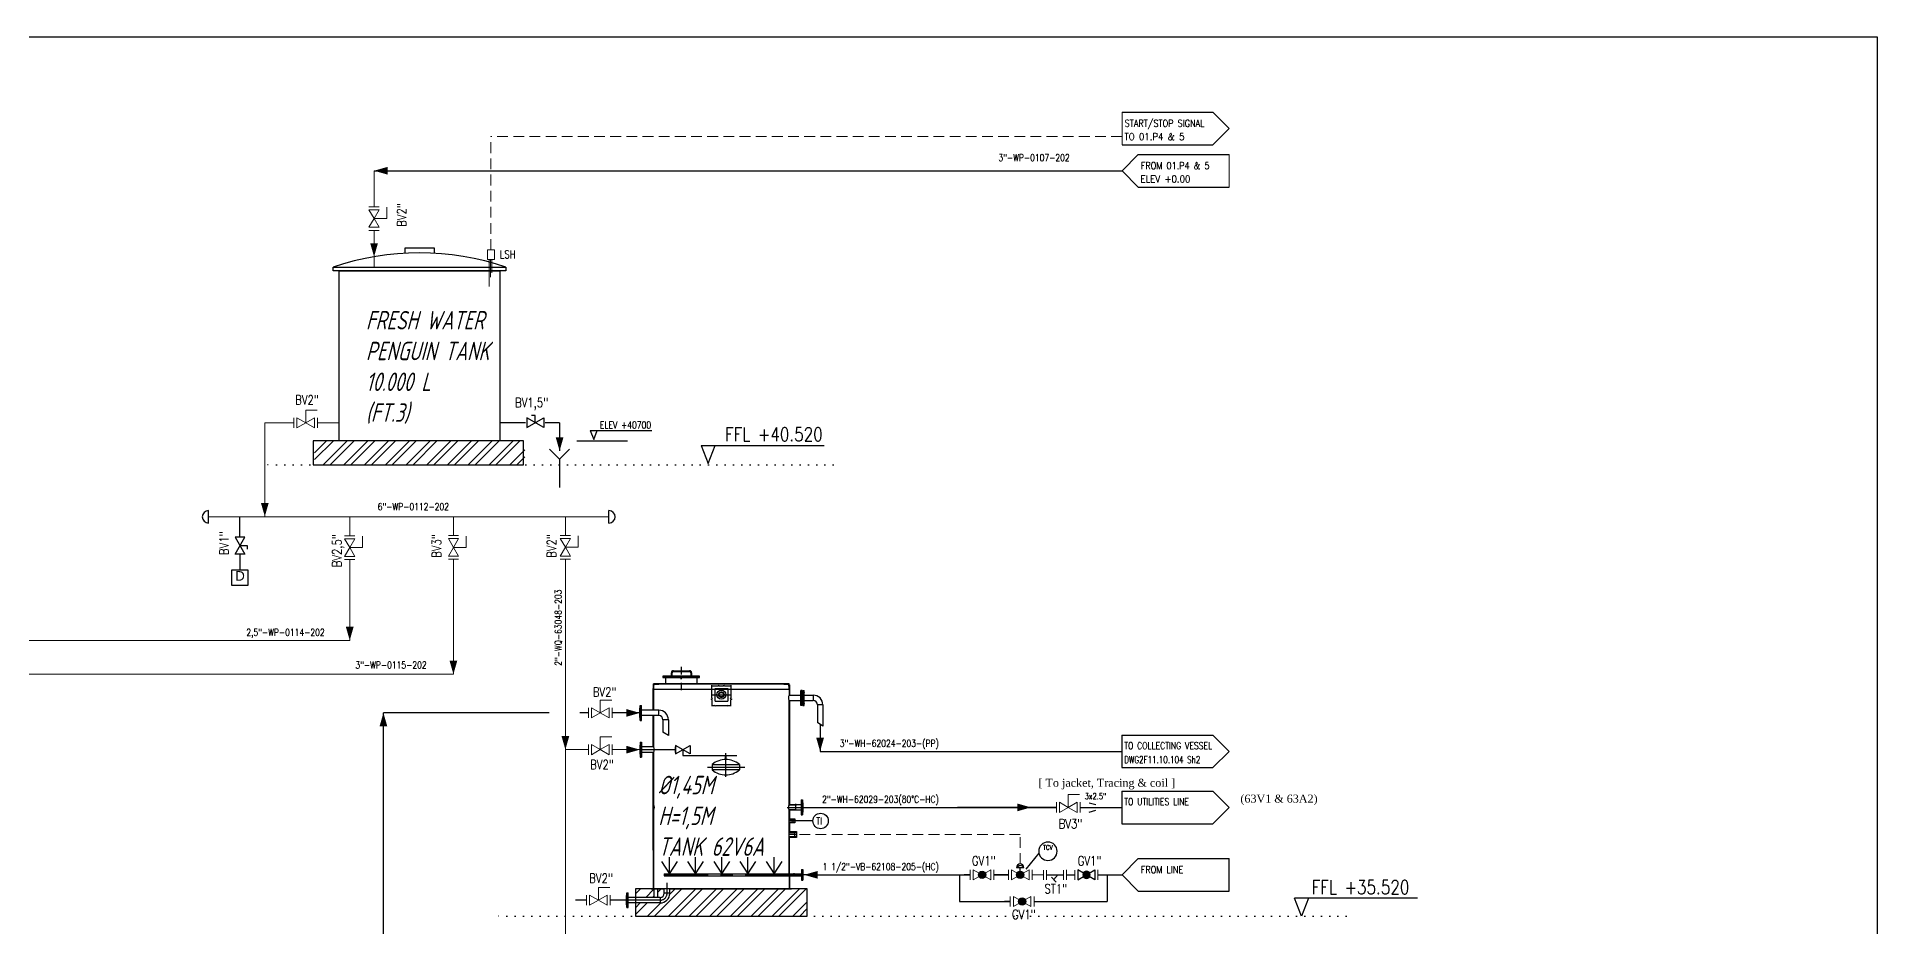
# Model space of a CAD drawing. Extents: x -29512 to 147477, y -5232 to 39709.
# Drawn here: x 138428.3 to 138727.3, y 10432 to 10576.5 of the extents above; entities that cross this region are included whole.
import ezdxf
from ezdxf.enums import TextEntityAlignment as Align

# ---------------------------------------------------------------- set-up
doc = ezdxf.new("R2010")
doc.units = 0
for name, pattern in [('ASSI', [16, 10, -2, 2, -2]), ('DASHDOT', [25.4, 12.7, -6.35, 0, -6.35]), ('DOTTED', [0.25, 0, -0.25]), ('HIDDEN', [0.375, 0.25, -0.125]), ('TRATTEGGIO', [5.5, 4, -1.5])]:
    doc.linetypes.add(name, pattern=pattern)
doc.layers.get('0').update_dxf_attribs({"linetype": 'CONTINUOUS'})
for name, color, linetype in [('DIMENSION', 3, 'CONTINUOUS'), ('NUVOLA', 6, 'CONTINUOUS'), ('P-0001', 7, 'CONTINUOUS'), ('RED', 1, 'CONTINUOUS'), ('roller', 11, 'CONTINUOUS'), ('S', 7, 'CONTINUOUS')]:
    doc.layers.add(name, color=color, linetype=linetype)
doc.layers.add('FITTING', color=7, linetype='CONTINUOUS', lineweight=13)
doc.layers.add('TAG', color=140, linetype='CONTINUOUS', lineweight=13)
doc.styles.add('A3', font='arial.ttf', dxfattribs={"height": 0.3})
doc.styles.add('A6', font='arial.ttf', dxfattribs={"height": 0.6})
doc.styles.add('Romans100', font='romans.shx', dxfattribs={"width": 0.8, "height": 200})
doc.styles.add('S', font='ITALIC', dxfattribs={"height": 6})
doc.styles.add('S25', font='SIMPLEX', dxfattribs={"width": 0.8, "height": 0.25})
doc.styles.add('S3', font='SIMPLEX', dxfattribs={"width": 0.9, "height": 0.3})
doc.styles.add('S35S', font='SIMPLEX', dxfattribs={"width": 0.5, "height": 0.35})
doc.styles.add('S3S', font='SIMPLEX', dxfattribs={"width": 0.7, "height": 0.3})
doc.styles.add('STYLE4', font='isocp.shx', dxfattribs={"width": 0.8, "oblique": 15, "height": 2})
pattern_1 = [(135, (138508.025107, 10407.705605), (-0.020797258, -0.020797258), [])]
pattern_2 = [(45, (138508.025107, 10407.705605), (-0.025996573, 0.025996573), [])]

# ---------------------------------------------------------------- blocks, each defined once
blk = doc.blocks.new('LOSAN', base_point=(47, 38))
for p, q in [((47, 38.7), (50.9, 38.7)), ((47, 37.3), (50.9, 37.3))]:
    blk.add_line(p, q)
at = {"layer": 'S'}
for tag, p, height, style, width in [('3', (47.1, 38.1), 0.35, 'S35S', 0.5), ('1', (47.1, 38.1), 0.3, 'S3', 0.9), ('4', (47.1, 37.5), 0.35, 'S35S', 0.5), ('2', (47.1, 37.5), 0.3, 'S3', 0.9)]:
    blk.add_attdef(tag, p, '', height=height, dxfattribs=dict(at, style=style, width=width))
blk = doc.blocks.new('STRUM', base_point=(33, 38))
blk.add_circle((33, 38), 0.6)
at = {"width": 0.9}
for tag, height, style, p in [('2', 0.3, 'S3', (33, 38.1)), ('1', 0.25, 'S25', (33, 37.6))]:
    blk.add_attdef(tag, text='', height=height, dxfattribs=dict(at, style=style)).set_placement(p, align=Align.CENTER)
blk = doc.blocks.new('PRESA', base_point=(1.75, 0.1))
for p, q in [((1.5, 0.1), (1.5, 0.6)), ((1.5, 0.6), (2, 0.6)), ((2, 0.6), (2, 0.1)), ((2, 0.1), (1.5, 0.1))]:
    blk.add_line(p, q)
at = {"style": 'S', "width": 1.2}
blk.add_attdef('1', text='', height=0.3, dxfattribs=at).set_placement((1.75, 0.2), align=Align.CENTER)

msp = doc.modelspace()

# ---------------------------------------------------------------- hatches: boundary and pattern name
h = msp.add_hatch(color=256)
edge = h.paths.add_edge_path()
edge.add_arc((138581.8686, 10440.3821), 0.5901, 0, 360)
h = msp.add_hatch(color=256)
edge = h.paths.add_edge_path()
edge.add_arc((138588.066, 10440.3821), 0.5901, 0, 360)
h = msp.add_hatch(color=256)
edge = h.paths.add_edge_path()
edge.add_arc((138598.822, 10440.3821), 0.5901, -180, 180, ccw=False)
h = msp.add_hatch(color=256)
edge = h.paths.add_edge_path()
edge.add_arc((138588.381, 10436.0424), 0.5901, 0, 360)
at = {"layer": 'FITTING', "linetype": 'ByBlock', "lineweight": 5, "ltscale": 0.5}
h = msp.add_hatch(dxfattribs=at)
h.set_pattern_fill('ANSI32', color=252, scale=0.25, style=0)
h.set_pattern_definition([(45, (-2637.571, 1306.7042), (-1.683798023, 1.683798023), []), (45, (-2636.4485, 1306.7042), (-1.683798023, 1.683798023), [])])
h.paths.add_polyline_path([(138507.5747, 10507.0161), (138473.4169, 10507.0161), (138473.4169, 10510.9097), (138507.5747, 10510.9097)])
h = msp.add_hatch(dxfattribs=at)
h.set_pattern_fill('ANSI32', color=252, scale=0.25, style=0)
h.set_pattern_definition([(45, (-2742.0038, 1308.5763), (-1.683798023, 1.683798023), []), (45, (-2740.8813, 1308.5763), (-1.683798023, 1.683798023), [])])
h.paths.add_polyline_path([(138553.479, 10433.6611), (138553.479, 10438.1027), (138531.1422, 10438.1027), (138531.1422, 10437.385, -0.41421356), (138529.5782, 10435.8211), (138525.5656, 10435.8211), (138525.5656, 10433.6611)])
h.paths.add_polyline_path([(138528.5717, 10436.7078), (138528.5717, 10438.1027), (138525.5656, 10438.1027), (138525.5656, 10436.7078)], flags=16)
h.paths.add_polyline_path([(138529.5782, 10436.7078, 0.41421356), (138530.2554, 10437.385), (138530.2554, 10438.1027), (138529.1599, 10438.1027), (138529.1599, 10436.7078)], flags=16)
at = {"layer": 'P-0001', "linetype": 'Continuous'}
h = msp.add_hatch(dxfattribs=at)
h.set_pattern_fill('_U', color=256, scale=0.036765, angle=45, style=0, pattern_type=0)
h.set_pattern_definition(pattern_2)
edge = h.paths.add_edge_path()
edge.add_line((138528.5076, 10470.5292), (138528.4929, 10470.5292))
edge.add_line((138528.4929, 10470.5292), (138528.4929, 10471.4115))
edge.add_line((138528.4929, 10471.4115), (138529.3753, 10471.4115))
edge.add_line((138529.3753, 10471.4115), (138529.3753, 10471.3968))
edge.add_arc((138529.3164, 10471.3968), 0.0588, 270, 360, ccw=False)
edge.add_line((138529.3164, 10471.338), (138528.6841, 10471.338))
edge.add_arc((138528.6841, 10471.2203), 0.1176, 90, 180)
edge.add_line((138528.5664, 10471.2203), (138528.5664, 10470.588))
edge.add_arc((138528.5076, 10470.588), 0.0588, 270, 360, ccw=False)
h = msp.add_hatch(dxfattribs=at)
h.set_pattern_fill('_U', color=256, scale=0.036765, angle=45, style=0, pattern_type=0)
h.set_pattern_definition(pattern_2)
edge = h.paths.add_edge_path()
edge.add_line((138550.537, 10470.5292), (138550.5517, 10470.5292))
edge.add_line((138550.5517, 10470.5292), (138550.5517, 10471.4115))
edge.add_line((138550.5517, 10471.4115), (138549.6694, 10471.4115))
edge.add_line((138549.6694, 10471.4115), (138549.6694, 10471.3968))
edge.add_arc((138549.7282, 10471.3968), 0.0588, 180, 270)
edge.add_line((138549.7282, 10471.338), (138550.3606, 10471.338))
edge.add_arc((138550.3606, 10471.2203), 0.1176, 0, 90, ccw=False)
edge.add_line((138550.4782, 10471.2203), (138550.4782, 10470.588))
edge.add_arc((138550.537, 10470.588), 0.0588, 180, 270)
h = msp.add_hatch(dxfattribs=at)
h.set_pattern_fill('_U', color=256, scale=0.029412, angle=135, style=0, pattern_type=0)
h.set_pattern_definition(pattern_1)
h.paths.add_polyline_path([(138550.5517, 10449.4556), (138551.4341, 10449.4556), (138551.4341, 10449.3661), (138551.1767, 10449.3581), (138551.1767, 10449.3417), (138550.5517, 10449.3417)])
h = msp.add_hatch(dxfattribs=at)
h.set_pattern_fill('_U', color=256, scale=0.029412, angle=135, style=0, pattern_type=0)
h.set_pattern_definition(pattern_1)
h.paths.add_polyline_path([(138550.5517, 10448.8086), (138551.4341, 10448.8086), (138551.4341, 10448.8981), (138551.1767, 10448.9061), (138551.1767, 10448.9225), (138550.5517, 10448.9225)])
h = msp.add_hatch(dxfattribs=at)
h.set_pattern_fill('_U', color=256, scale=0.029412, angle=135, style=0, pattern_type=0)
h.set_pattern_definition(pattern_1)
h.paths.add_polyline_path([(138551.4414, 10447.2608), (138551.7135, 10447.2692), (138551.7135, 10447.3968), (138550.5517, 10447.3968), (138550.5517, 10447.2461), (138551.4414, 10447.2461)])
h = msp.add_hatch(dxfattribs=at)
h.set_pattern_fill('_U', color=256, scale=0.029412, angle=135, style=0, pattern_type=0)
h.set_pattern_definition(pattern_1)
h.paths.add_polyline_path([(138550.5517, 10446.4556), (138550.5517, 10446.6064), (138551.4414, 10446.6064), (138551.4414, 10446.5814), (138551.7135, 10446.5729), (138551.7135, 10446.4556), (138550.6106, 10446.4556)])

# ---------------------------------------------------------------- linework, layer by layer
for p, q in [((138619.3645, 10564.2894), (138621.9837, 10561.641)), ((138621.9837, 10561.641), (138619.3645, 10558.9927)), ((138607.2288, 10557.4196), (138604.6096, 10554.7713)), ((138604.6096, 10554.7713), (138607.2288, 10552.1229)), ((138507.9145, 10513.0436), (138510.6683, 10514.6172)), ((138510.6683, 10513.0436), (138507.9145, 10514.6172)), ((138507.9145, 10514.6172), (138507.9145, 10513.0436)), ((138509.2914, 10515.0106), (138508.7013, 10515.0106)), ((138509.2914, 10513.8304), (138509.2914, 10515.0106)), ((138510.6683, 10514.6172), (138510.6683, 10513.0436)), ((138462.1103, 10495.2436), (138460.5367, 10495.2436)), ((138460.5367, 10492.4898), (138462.1103, 10495.2436)), ((138460.5367, 10495.2436), (138462.1103, 10492.4898)), ((138461.3235, 10493.8667), (138462.5037, 10493.8667)), ((138462.5037, 10493.8667), (138462.5037, 10493.2766)), ((138462.1103, 10492.4898), (138460.5367, 10492.4898)), ((138604.5805, 10463.0912), (138604.5805, 10457.7946)), ((138619.3354, 10463.0912), (138621.9837, 10460.4429)), ((138621.9837, 10460.4429), (138619.3354, 10457.7946)), ((138604.5805, 10453.9862), (138604.5805, 10448.6896)), ((138619.3354, 10453.9862), (138621.9837, 10451.3379)), ((138621.9837, 10451.3379), (138619.3354, 10448.6896)), ((138591.1055, 10443.8774), (138588.9664, 10441.3056)), ((138607.2288, 10443.0304), (138604.6096, 10440.3821)), ((138588.066, 10441.5623), (138588.6561, 10441.5623)), ((138588.066, 10440.3821), (138588.066, 10441.5623)), ((138597.4451, 10441.1689), (138597.4451, 10439.5953)), ((138600.1989, 10439.5953), (138597.4451, 10441.1689)), ((138597.4451, 10439.5953), (138600.1989, 10441.1689)), ((138600.1989, 10441.1689), (138600.1989, 10439.5953)), ((138604.6096, 10440.3821), (138607.2288, 10437.7338))]:
    msp.add_line(p, q)
at = {"color": 7, "lineweight": 20}
for p, q in [((138483.1082, 10547.0092), (138485.1781, 10547.0092)), ((138485.1781, 10548.8541), (138485.1781, 10547.0092)), ((138485.1781, 10548.3402), (138485.1781, 10547.0092)), ((138473.8599, 10515.9002), (138472.0151, 10515.9002)), ((138472.0151, 10513.8304), (138472.0151, 10515.9002)), ((138479.1582, 10493.5517), (138481.2281, 10493.5517)), ((138481.2281, 10495.3965), (138481.2281, 10493.5517)), ((138481.2281, 10494.8826), (138481.2281, 10493.5517)), ((138495.9986, 10493.5839), (138498.0685, 10493.5839)), ((138498.0685, 10495.4287), (138498.0685, 10493.5839)), ((138498.0685, 10494.9148), (138498.0685, 10493.5839)), ((138514.1886, 10493.5998), (138516.2584, 10493.5998)), ((138516.2584, 10495.4446), (138516.2584, 10493.5998)), ((138516.2584, 10494.9307), (138516.2584, 10493.5998)), ((138521.7049, 10468.7613), (138519.8601, 10468.7613)), ((138519.8601, 10466.6914), (138519.8601, 10468.7613)), ((138519.8601, 10460.7193), (138519.8601, 10462.7891)), ((138521.7049, 10462.7891), (138519.8601, 10462.7891)), ((138595.8656, 10451.3379), (138595.8656, 10453.4078)), ((138597.7104, 10453.4078), (138595.8656, 10453.4078)), ((138519.5569, 10436.2644), (138519.5569, 10438.3343)), ((138521.4017, 10438.3343), (138519.5569, 10438.3343))]:
    msp.add_line(p, q, dxfattribs=at)
at = {"color": 1, "lineweight": 5}
for p, q in [((138501.813, 10540.3257), (138501.813, 10535.9523)), ((138502.0437, 10540.3257), (138502.0437, 10537.4594)), ((138502.2637, 10540.3257), (138502.2637, 10538.1902))]:
    msp.add_line(p, q, dxfattribs=at)
at = {"lineweight": 15}
for p, q in [((138589.9884, 10440.3821), (138591.8324, 10440.3821)), ((138593.1649, 10440.0281), (138593.9273, 10439.178)), ((138594.1678, 10440.3818), (138593.5461, 10439.6031))]:
    msp.add_line(p, q, dxfattribs=at)
at = {"color": 1, "lineweight": 5}
msp.add_lwpolyline([(138502.6466, 10541.8993), (138501.5441, 10541.8993), (138501.5441, 10540.3257), (138502.6466, 10540.3257)], close=True, dxfattribs=at)
at = {"lineweight": 15}
for points in [[(138591.8324, 10441.1679), (138591.8324, 10439.5943)], [(138592.3271, 10441.1679), (138592.3271, 10439.5943)], [(138595.0809, 10441.1679), (138595.0809, 10439.5943)], [(138596.9505, 10441.1679), (138596.9505, 10439.5943)]]:
    msp.add_lwpolyline(points, dxfattribs=at)
for centre in [(138581.8686, 10440.3821), (138588.066, 10440.3821), (138588.381, 10436.0424)]:
    msp.add_circle(centre, 0.5901)
at = {"extrusion": (0, 0, -1)}
msp.add_ellipse((138598.822, 10440.3821), major_axis=(-0.4173, 0.4173), ratio=1, start_param=5.49778714, end_param=11.78097245, dxfattribs=at)
at = {"layer": 'DIMENSION', "color": 4, "linetype": 'HIDDEN', "lineweight": 13, "ltscale": 7}
for p, q in [((138502.0954, 10541.8993), (138502.0954, 10560.3169)), ((138604.6096, 10560.3169), (138502.0954, 10560.3169)), ((138588.066, 10446.9262), (138551.7135, 10446.9262)), ((138588.066, 10442.1524), (138588.066, 10446.9262))]:
    msp.add_line(p, q, dxfattribs=at)
at = {"layer": 'DIMENSION', "color": 3, "linetype": 'ByBlock', "ltscale": 0.5}
for p, q in [((138483.1082, 10554.7713), (138604.6096, 10554.7713)), ((138516.0427, 10510.9097), (138524.28, 10510.9097))]:
    msp.add_line(p, q, dxfattribs=at)
at = {"layer": 'DIMENSION', "color": 1, "linetype": 'ByBlock', "ltscale": 0.5}
for p, q in [((138507.684, 10513.8304), (138503.5552, 10513.8304)), ((138513.2456, 10513.8304), (138510.8988, 10513.8304)), ((138513.2456, 10513.8304), (138513.2456, 10509.2593)), ((138513.2219, 10507.9281), (138513.2219, 10503.285)), ((138484.6306, 10341.9531), (138484.6306, 10466.6914)), ((138511.5385, 10466.6914), (138484.6306, 10466.6914)), ((138517.9377, 10466.6914), (138516.551, 10466.6914)), ((138526.287, 10466.6914), (138521.7824, 10466.6914)), ((138555.5604, 10464.8487), (138555.5604, 10460.4429)), ((138555.5604, 10460.4429), (138604.5805, 10460.4429)), ((138550.1927, 10451.3379), (138593.9432, 10451.3379)), ((138577.8693, 10451.3379), (138593.9432, 10451.3379)), ((138593.9432, 10451.3379), (138577.8693, 10451.3379)), ((138597.7879, 10451.3379), (138604.5805, 10451.3379))]:
    msp.add_line(p, q, dxfattribs=at)
at = {"layer": 'DIMENSION', "color": 6, "linetype": 'ByBlock', "ltscale": 0.5}
for p, q in [((138518.2372, 10512.5665), (138518.8055, 10511.1134)), ((138518.2372, 10512.5665), (138528.233, 10512.5665)), ((138518.8055, 10511.1134), (138519.3737, 10512.5665)), ((138536.2413, 10510.126), (138537.3779, 10507.2198)), ((138536.2413, 10510.126), (138556.2329, 10510.126)), ((138537.3779, 10507.2198), (138538.5144, 10510.126)), ((138633.7389, 10433.6611), (138632.6023, 10436.5672)), ((138652.5939, 10436.5672), (138632.6023, 10436.5672)), ((138634.8754, 10436.5672), (138633.7389, 10433.6611))]:
    msp.add_line(p, q, dxfattribs=at)
at = {"layer": 'DIMENSION', "color": 0, "linetype": 'DOTTED', "ltscale": 5}
for p, q in [((138557.7047, 10507.0161), (138465.364, 10507.0161)), ((138641.0317, 10433.6611), (138503.2702, 10433.6611))]:
    msp.add_line(p, q, dxfattribs=at)
at = {"layer": 'DIMENSION', "color": 0, "linetype": 'ByBlock', "ltscale": 0.5}
for p, q in [((138456.2185, 10497.5284), (138456.2185, 10499.5661)), ((138461.3235, 10495.2436), (138461.3235, 10498.5993)), ((138521.2531, 10497.5284), (138521.2531, 10499.5661)), ((138461.3235, 10492.4898), (138461.3235, 10489.9535)), ((138552.4267, 10470.0769), (138552.3557, 10470.0282)), ((138552.3655, 10470.0824), (138552.4142, 10470.0212)), ((138553.0444, 10470.0769), (138552.9734, 10470.0282)), ((138552.9831, 10470.0824), (138553.0319, 10470.0212)), ((138554.4398, 10469.5759), (138554.4398, 10468.6892)), ((138552.4267, 10468.2386), (138552.3557, 10468.1899)), ((138552.3655, 10468.2442), (138552.4142, 10468.183)), ((138553.0444, 10468.2386), (138552.9734, 10468.1899)), ((138552.9831, 10468.2442), (138553.0319, 10468.183)), ((138555.117, 10468.0119), (138555.117, 10465.1356)), ((138556.0037, 10468.0119), (138556.0037, 10464.5619)), ((138530.0295, 10465.5708), (138530.0295, 10463.5833)), ((138530.9162, 10463.0097), (138530.0295, 10463.5833)), ((138530.9162, 10465.5708), (138530.9162, 10463.0097)), ((138556.0037, 10464.5619), (138555.117, 10465.1356)), ((138554.3818, 10449.1321), (138551.5076, 10449.1321)), ((138621.9837, 10437.7338), (138621.9837, 10443.0304)), ((138530.2171, 10440.5689), (138530.2171, 10440.1953)), ((138553.3636, 10440.3821), (138579.9462, 10440.3821)), ((138578.2031, 10440.3821), (138578.2031, 10436.0424)), ((138579.9462, 10440.3821), (138578.9785, 10440.3821)), ((138578.9785, 10440.3821), (138579.9462, 10440.3821)), ((138586.1436, 10440.3821), (138583.7909, 10440.3821)), ((138583.7909, 10440.3821), (138586.1436, 10440.3821)), ((138588.066, 10441.5623), (138587.4759, 10441.5623)), ((138587.4759, 10441.5623), (138588.066, 10441.5623)), ((138592.3271, 10440.3811), (138595.0809, 10440.3811)), ((138595.5755, 10440.3821), (138596.9505, 10440.3821)), ((138600.6936, 10440.3831), (138604.6096, 10440.3821)), ((138602.1725, 10440.3821), (138602.1725, 10436.0424)), ((138517.6345, 10436.2644), (138515.8156, 10436.2644)), ((138578.2031, 10436.0424), (138586.4586, 10436.0424)), ((138586.4586, 10436.0424), (138585.4909, 10436.0424)), ((138585.4909, 10436.0424), (138586.4586, 10436.0424)), ((138590.3033, 10436.0424), (138602.1725, 10436.0424))]:
    msp.add_line(p, q, dxfattribs=at)
at = {"layer": 'DIMENSION', "color": 7, "linetype": 'DASHDOT', "ltscale": 0.1}
msp.add_line((138532.991, 10474.1974), (138532.991, 10470.3915), dxfattribs=at)
at = {"layer": 'DIMENSION', "color": 6, "linetype": 'ByBlock', "ltscale": 0.5}
msp.add_lwpolyline([(138727.2631, 10266.3522), (138278.5433, 10266.3522), (138278.5433, 10576.5321), (138727.2631, 10576.5321)], close=True, dxfattribs=at)
at = {"layer": 'DIMENSION', "color": 30, "linetype": 'ByBlock', "ltscale": 0.5}
msp.add_lwpolyline([(138488.1439, 10541.3631), (138488.1439, 10542.227), (138492.8477, 10542.227), (138492.8477, 10541.3631)], dxfattribs=at)
for points in [[(138476.4562, 10539.1074), (138504.5353, 10539.1074), (138504.5353, 10538.5326), (138476.4562, 10538.5326)], [(138477.4364, 10538.5326), (138503.5552, 10538.5326), (138503.5552, 10510.9097), (138477.4364, 10510.9097)]]:
    msp.add_lwpolyline(points, close=True, dxfattribs=at)
at = {"layer": 'DIMENSION', "color": 0, "linetype": 'ByBlock', "ltscale": 0.5}
for points in [[(138473.2209, 10507.0161), (138507.3787, 10507.0161), (138507.3787, 10510.9097), (138473.2209, 10510.9097)], [(138525.5656, 10433.6611), (138553.479, 10433.6611), (138553.479, 10438.1027), (138525.5656, 10438.1027)]]:
    msp.add_lwpolyline(points, close=True, dxfattribs=at)
at = {"layer": 'DIMENSION', "color": 1, "linetype": 'ByBlock', "ltscale": 0.5, "flags": 128}
msp.add_lwpolyline([(138511.6134, 10509.5366), (138513.2219, 10507.9281), (138514.8304, 10509.5366)], dxfattribs=at)
at = {"layer": 'DIMENSION', "color": 0, "linetype": 'ByBlock', "ltscale": 0.5}
msp.add_circle((138555.6355, 10449.1321), 1.2537, dxfattribs=at)
at = {"layer": 'DIMENSION', "color": 30, "linetype": 'ByBlock', "ltscale": 0.5}
msp.add_arc((138490.4958, 10497.7696), 43.6569, 71.240985, 108.759015, dxfattribs=at)
at = {"layer": 'DIMENSION', "color": 0, "linetype": 'ByBlock', "ltscale": 0.5}
for centre, radius, start, end in [((138456.2185, 10498.5472), 1.0188, 90, 270), ((138521.2531, 10498.5472), 1.0188, 270, 90), ((138588.066, 10441.5623), 0.5901, 0, 180)]:
    msp.add_arc(centre, radius, start, end, dxfattribs=at)
at = {"layer": 'DIMENSION', "color": 3, "linetype": 'Continuous', "ltscale": 0.5}
msp.add_solid([(138483.1082, 10554.7713), (138485.3113, 10554.1418), (138485.3113, 10555.4007)], dxfattribs=at)
at = {"layer": 'DIMENSION', "color": 1, "linetype": 'ByBlock', "ltscale": 0.5}
for points in [[(138513.2456, 10509.2593), (138513.8751, 10511.4624), (138512.6162, 10511.4624)], [(138513.2456, 10509.2593), (138513.8751, 10511.4624), (138512.6162, 10511.4624)], [(138484.6306, 10466.6914), (138485.2601, 10464.4884), (138484.0012, 10464.4884)], [(138526.287, 10466.6914), (138524.084, 10466.062), (138524.084, 10467.3209)], [(138555.5604, 10460.4429), (138554.9309, 10462.6459), (138556.1898, 10462.6459)], [(138589.7993, 10451.3379), (138587.5962, 10450.7085), (138587.5962, 10451.9674)]]:
    msp.add_solid(points, dxfattribs=at)
at = {"layer": 'FITTING', "linetype": 'ByBlock', "ltscale": 0.5}
for p, q in [((138604.6096, 10564.2894), (138604.6096, 10558.9927)), ((138621.9837, 10552.1229), (138621.9837, 10557.4196))]:
    msp.add_line(p, q, dxfattribs=at)
at = {"layer": 'FITTING', "color": 3, "linetype": 'ByBlock', "ltscale": 0.5}
for p, q in [((138483.1082, 10554.7713), (138483.1082, 10548.9316)), ((138483.1082, 10545.0869), (138483.1082, 10538.9745)), ((138465.364, 10513.8304), (138470.0928, 10513.8304)), ((138465.364, 10513.8304), (138465.364, 10498.5993)), ((138473.9375, 10513.8304), (138477.4364, 10513.8304)), ((138479.1582, 10495.4741), (138479.1582, 10498.5993)), ((138521.2531, 10498.5472), (138456.2185, 10498.5472)), ((138495.9986, 10498.5472), (138495.9986, 10495.5063)), ((138514.1886, 10495.5221), (138514.1886, 10498.5472)), ((138479.1582, 10491.6294), (138479.1582, 10478.4783)), ((138495.9986, 10491.6616), (138495.9986, 10472.978)), ((138514.1886, 10415.5842), (138514.1886, 10491.6774)), ((138330.872, 10478.4783), (138479.1582, 10478.4783)), ((138495.9986, 10472.978), (138357.9324, 10472.978)), ((138517.9377, 10460.7193), (138514.1886, 10460.7193)), ((138526.287, 10460.7193), (138521.7824, 10460.7193))]:
    msp.add_line(p, q, dxfattribs=at)
at = {"layer": 'FITTING', "lineweight": 20}
for p, q in [((138482.284, 10548.9316), (138483.9325, 10548.9316)), ((138482.284, 10545.0869), (138483.9325, 10545.0869)), ((138470.0928, 10513.0061), (138470.0928, 10514.6547)), ((138473.9375, 10513.0061), (138473.9375, 10514.6547)), ((138478.3339, 10495.4741), (138479.9825, 10495.4741)), ((138495.1743, 10495.5063), (138496.8229, 10495.5063)), ((138513.3643, 10495.5221), (138515.0129, 10495.5221)), ((138478.3339, 10491.6294), (138479.9825, 10491.6294)), ((138495.1743, 10491.6616), (138496.8229, 10491.6616)), ((138513.3643, 10491.6774), (138515.0129, 10491.6774)), ((138517.9377, 10465.8671), (138517.9377, 10467.5157)), ((138521.7824, 10465.8671), (138521.7824, 10467.5157)), ((138517.9377, 10459.895), (138517.9377, 10461.5436)), ((138521.7824, 10459.895), (138521.7824, 10461.5436)), ((138593.9432, 10450.5136), (138593.9432, 10452.1622)), ((138597.7879, 10450.5136), (138597.7879, 10452.1622)), ((138579.9462, 10439.5578), (138579.9462, 10441.2064)), ((138583.7909, 10439.5578), (138583.7909, 10441.2064)), ((138586.1436, 10439.5578), (138586.1436, 10441.2064)), ((138589.9884, 10439.5578), (138589.9884, 10441.2064)), ((138595.5755, 10439.5578), (138595.5755, 10441.2064)), ((138600.6936, 10439.5588), (138600.6936, 10441.2074)), ((138517.6345, 10435.4401), (138517.6345, 10437.0887)), ((138521.4792, 10435.4401), (138521.4792, 10437.0887)), ((138586.4586, 10435.2181), (138586.4586, 10436.8667)), ((138590.3033, 10435.2181), (138590.3033, 10436.8667))]:
    msp.add_line(p, q, dxfattribs=at)
for points in [[(138483.1082, 10547.0092), (138482.284, 10548.437), (138483.9325, 10548.437)], [(138483.1082, 10547.0092), (138482.284, 10545.5815), (138483.9325, 10545.5815)], [(138472.0151, 10513.8304), (138470.5874, 10513.0061), (138470.5874, 10514.6547)], [(138472.0151, 10513.8304), (138473.4429, 10513.0061), (138473.4429, 10514.6547)], [(138479.1582, 10493.5517), (138478.3339, 10494.9795), (138479.9825, 10494.9795)], [(138479.1582, 10493.5517), (138478.3339, 10492.124), (138479.9825, 10492.124)], [(138495.9986, 10493.5839), (138495.1743, 10495.0117), (138496.8229, 10495.0117)], [(138495.9986, 10493.5839), (138495.1743, 10492.1562), (138496.8229, 10492.1562)], [(138514.1886, 10493.5998), (138513.3643, 10495.0275), (138515.0129, 10495.0275)], [(138514.1886, 10493.5998), (138513.3643, 10492.172), (138515.0129, 10492.172)], [(138519.8601, 10466.6914), (138518.4323, 10465.8671), (138518.4323, 10467.5157)], [(138519.8601, 10466.6914), (138521.2878, 10465.8671), (138521.2878, 10467.5157)], [(138519.8601, 10460.7193), (138518.4323, 10459.895), (138518.4323, 10461.5436)], [(138519.8601, 10460.7193), (138521.2878, 10459.895), (138521.2878, 10461.5436)], [(138595.8656, 10451.3379), (138594.4378, 10450.5136), (138594.4378, 10452.1622)], [(138595.8656, 10451.3379), (138597.2933, 10450.5136), (138597.2933, 10452.1622)], [(138581.8686, 10440.3821), (138580.4409, 10439.5578), (138580.4409, 10441.2064)], [(138581.8686, 10440.3821), (138583.2963, 10439.5578), (138583.2963, 10441.2064)], [(138588.066, 10440.3821), (138586.6383, 10439.5578), (138586.6383, 10441.2064)], [(138588.066, 10440.3821), (138589.4937, 10439.5578), (138589.4937, 10441.2064)], [(138519.5569, 10436.2644), (138518.1291, 10435.4401), (138518.1291, 10437.0887)], [(138519.5569, 10436.2644), (138520.9846, 10435.4401), (138520.9846, 10437.0887)], [(138588.381, 10436.0424), (138586.9532, 10435.2181), (138586.9532, 10436.8667)], [(138588.381, 10436.0424), (138589.8087, 10435.2181), (138589.8087, 10436.8667)]]:
    msp.add_lwpolyline(points, close=True, dxfattribs=at)
at = {"layer": 'FITTING', "linetype": 'ByBlock', "ltscale": 0.5}
msp.add_arc((138588.066, 10441.2176), 0.6834, 30.294071, 149.705929, dxfattribs=at)
at = {"layer": 'FITTING', "color": 3, "linetype": 'ByBlock', "ltscale": 0.5}
for points in [[(138465.364, 10498.5993), (138464.7345, 10500.8024), (138465.9934, 10500.8024)], [(138479.1582, 10478.4783), (138478.5288, 10480.6814), (138479.7877, 10480.6814)], [(138495.9986, 10472.978), (138495.3692, 10475.181), (138496.6281, 10475.181)], [(138514.1886, 10460.7193), (138513.5591, 10462.9224), (138514.818, 10462.9224)], [(138526.287, 10460.7193), (138524.084, 10460.0899), (138524.084, 10461.3488)]]:
    msp.add_solid(points, dxfattribs=at)
at = {"layer": 'P-0001', "linetype": 'Continuous'}
for p, q in [((138530.4466, 10472.4515), (138530.4466, 10471.4115)), ((138531.4031, 10472.6551), (138531.4031, 10473.2225)), ((138531.5349, 10472.6551), (138531.5349, 10473.1926)), ((138531.5349, 10472.8062), (138531.5349, 10473.1926)), ((138531.7262, 10473.5456), (138534.3568, 10473.5456)), ((138531.7369, 10473.3945), (138534.3462, 10473.3945)), ((138534.5481, 10473.1926), (138534.5481, 10472.6551)), ((138534.5481, 10473.1926), (138534.5481, 10472.8062)), ((138534.6799, 10473.2225), (138534.6799, 10472.6551)), ((138535.5353, 10472.4515), (138535.5353, 10471.4115)), ((138528.4341, 10471.2644), (138528.4341, 10470.6762)), ((138528.4341, 10471.2644), (138528.4929, 10471.2644)), ((138528.4341, 10468.9828), (138528.4341, 10470.6762)), ((138528.4341, 10467.1348), (138528.4341, 10468.9828)), ((138528.4929, 10471.4115), (138528.4929, 10471.2644)), ((138529.3753, 10471.4115), (138528.4929, 10471.4115)), ((138528.4929, 10471.2644), (138528.4929, 10469.0403)), ((138528.4929, 10470.5292), (138550.5517, 10470.5292)), ((138528.4929, 10470.5292), (138528.5076, 10470.5292)), ((138528.4929, 10469.1094), (138528.4929, 10467.1348)), ((138528.4929, 10469.0403), (138528.4929, 10467.1348)), ((138528.5664, 10470.588), (138528.5664, 10471.2203)), ((138528.6841, 10471.338), (138529.3164, 10471.338)), ((138549.7282, 10471.338), (138529.3164, 10471.338)), ((138549.6694, 10471.4115), (138529.3753, 10471.4115)), ((138529.3753, 10471.3968), (138529.3753, 10471.4115)), ((138531.3395, 10471.4115), (138533.1875, 10471.4115)), ((138534.0743, 10471.4115), (138534.8809, 10471.4115)), ((138537.8402, 10468.9269), (138538.0866, 10469.0255)), ((138537.9863, 10468.7988), (138537.8402, 10468.9269)), ((138537.8846, 10471.1065), (138539.013, 10471.1065)), ((138537.9863, 10469.1438), (138537.9863, 10471.174)), ((138538.0866, 10469.0255), (138537.9863, 10469.1438)), ((138537.9863, 10468.7988), (138537.9863, 10467.7738)), ((138538.4929, 10470.6762), (138540.5517, 10470.6762)), ((138538.4929, 10468.6174), (138538.4929, 10470.6762)), ((138539.013, 10471.1065), (138539.0968, 10471.2085)), ((138539.0968, 10471.2085), (138539.1461, 10471.0262)), ((138539.1461, 10471.0262), (138539.1855, 10471.1065)), ((138539.1855, 10471.1065), (138539.5223, 10471.1065)), ((138539.2767, 10471.4115), (138539.7679, 10471.4115)), ((138539.5223, 10471.1065), (138539.8591, 10471.1065)), ((138539.8591, 10471.1065), (138539.8986, 10471.0262)), ((138539.8986, 10471.0262), (138539.9478, 10471.2085)), ((138539.9478, 10471.2085), (138540.0316, 10471.1065)), ((138540.0316, 10471.1065), (138541.1601, 10471.1065)), ((138540.5517, 10470.6762), (138540.5517, 10468.6174)), ((138541.0583, 10469.1438), (138540.958, 10469.0255)), ((138540.958, 10469.0255), (138541.2044, 10468.9269)), ((138541.0583, 10471.174), (138541.0583, 10469.1438)), ((138541.2044, 10468.9269), (138541.0583, 10468.7988)), ((138541.0583, 10467.7738), (138541.0583, 10468.7988)), ((138550.5517, 10471.4115), (138549.6694, 10471.4115)), ((138549.6694, 10471.4115), (138549.6694, 10471.3968)), ((138549.7282, 10471.338), (138550.3606, 10471.338)), ((138550.4782, 10471.2203), (138550.4782, 10470.588)), ((138550.537, 10470.5292), (138550.5517, 10470.5292)), ((138550.5517, 10471.2644), (138550.5517, 10471.4115)), ((138550.5517, 10471.2644), (138550.6106, 10471.2644)), ((138550.5517, 10471.2644), (138550.5517, 10469.5759)), ((138550.5517, 10469.5759), (138552.4341, 10469.5759)), ((138550.5517, 10457.4073), (138550.5517, 10468.6892)), ((138550.5517, 10468.6892), (138550.5517, 10466.1829)), ((138550.5517, 10468.6892), (138550.5517, 10466.1829)), ((138550.5517, 10468.6892), (138552.4341, 10468.6892)), ((138550.6106, 10471.2644), (138550.6106, 10469.5759)), ((138550.6106, 10468.6892), (138550.6106, 10454.4911)), ((138550.6106, 10466.1254), (138550.6106, 10468.6892)), ((138550.6106, 10468.6892), (138550.6106, 10467.0121)), ((138552.6547, 10470.3458), (138552.4341, 10470.3458)), ((138552.4341, 10467.9193), (138552.4341, 10470.3458)), ((138552.4341, 10468.6892), (138552.4341, 10469.5759)), ((138552.6547, 10467.9193), (138552.6547, 10470.3458)), ((138552.6988, 10469.8825), (138552.6547, 10469.8825)), ((138552.6988, 10468.3825), (138552.6988, 10469.8825)), ((138552.6988, 10469.8825), (138552.7429, 10469.8825)), ((138552.6988, 10468.3825), (138552.6988, 10469.8825)), ((138552.7429, 10467.9193), (138552.7429, 10470.3458)), ((138552.7429, 10470.3458), (138552.9635, 10470.3458)), ((138552.9635, 10467.9193), (138552.9635, 10470.3458)), ((138552.9635, 10469.5759), (138554.4398, 10469.5759)), ((138552.9635, 10468.6892), (138554.4398, 10468.6892)), ((138526.287, 10467.4414), (138526.3311, 10467.4414)), ((138526.287, 10465.9414), (138526.287, 10467.4414)), ((138526.287, 10465.9414), (138526.3311, 10465.9414)), ((138526.3311, 10465.4782), (138526.3311, 10467.9047)), ((138526.3311, 10467.9047), (138526.5517, 10467.9047)), ((138526.5517, 10465.4782), (138526.5517, 10467.9047)), ((138529.3523, 10467.1348), (138526.5517, 10467.1348)), ((138529.3523, 10466.248), (138526.5517, 10466.248)), ((138528.4341, 10461.1627), (138528.4341, 10466.248)), ((138528.4929, 10466.248), (138528.4929, 10461.1627)), ((138528.4929, 10466.248), (138528.4929, 10461.1627)), ((138529.3523, 10466.248), (138529.3523, 10467.1348)), ((138537.9289, 10467.8695), (138538.4168, 10467.8695)), ((138538.4168, 10467.8695), (138538.5005, 10467.9709)), ((138538.4929, 10468.6174), (138540.5517, 10468.6174)), ((138538.5005, 10467.9709), (138538.5449, 10467.7689)), ((138538.5449, 10467.7689), (138538.5892, 10467.8695)), ((138538.5892, 10467.8695), (138539.5223, 10467.8695)), ((138539.5223, 10467.8695), (138540.4554, 10467.8695)), ((138540.4554, 10467.8695), (138540.4998, 10467.7689)), ((138540.4998, 10467.7689), (138540.5441, 10467.9709)), ((138540.5441, 10467.9709), (138540.6279, 10467.8695)), ((138540.6279, 10467.8695), (138541.1157, 10467.8695)), ((138552.6547, 10467.9193), (138552.4341, 10467.9193)), ((138552.6988, 10468.3825), (138552.6547, 10468.3825)), ((138552.6988, 10468.3825), (138552.7429, 10468.3825)), ((138552.7429, 10467.9193), (138552.9635, 10467.9193)), ((138556.0037, 10468.0119), (138555.117, 10468.0119)), ((138526.3311, 10465.4782), (138526.5517, 10465.4782)), ((138530.9162, 10465.5708), (138530.0295, 10465.5708)), ((138526.287, 10461.4693), (138526.3311, 10461.4693)), ((138526.287, 10461.4693), (138526.287, 10459.9693)), ((138526.287, 10459.9693), (138526.3311, 10459.9693)), ((138526.3311, 10461.9325), (138526.3311, 10459.5061)), ((138526.3311, 10461.9325), (138526.5517, 10461.9325)), ((138526.5517, 10461.9325), (138526.5517, 10459.5061)), ((138528.4929, 10461.1627), (138526.5517, 10461.1627)), ((138528.4929, 10460.2759), (138526.5517, 10460.2759)), ((138528.4341, 10459.462), (138528.4341, 10460.2759)), ((138528.4341, 10444.3907), (138528.4341, 10459.7181)), ((138528.4929, 10460.2759), (138528.4929, 10459.56)), ((138528.4929, 10459.7756), (138528.4929, 10444.3934)), ((138532.0783, 10460.2759), (138532.0783, 10461.1627)), ((138526.3311, 10459.5061), (138526.5517, 10459.5061)), ((138550.5517, 10454.4824), (138550.5517, 10457.4073)), ((138528.4341, 10454.4911), (138528.4341, 10451.7813)), ((138528.4929, 10451.7813), (138528.4929, 10454.4824)), ((138550.5517, 10451.7813), (138550.5517, 10454.4824)), ((138550.6106, 10454.4911), (138550.6106, 10451.7813)), ((138551.5985, 10451.7238), (138550.5114, 10451.7238)), ((138551.5985, 10450.952), (138550.5114, 10450.952)), ((138552.4929, 10451.7813), (138550.5517, 10451.7813)), ((138552.4929, 10450.8945), (138550.5517, 10450.8945)), ((138550.5517, 10449.4556), (138550.5517, 10450.8945)), ((138550.6106, 10450.8945), (138550.6106, 10449.4556)), ((138551.5401, 10451.494), (138551.6563, 10451.5384)), ((138551.5985, 10451.4581), (138551.5401, 10451.494)), ((138551.5985, 10451.5764), (138551.5985, 10451.9438)), ((138551.6563, 10451.5384), (138551.5985, 10451.5764)), ((138551.5985, 10450.8247), (138551.5985, 10451.4581)), ((138552.4929, 10452.5512), (138552.7135, 10452.5512)), ((138552.4929, 10452.5512), (138552.4929, 10450.1247)), ((138552.7135, 10452.5512), (138552.7135, 10450.1247)), ((138552.7135, 10452.0879), (138552.7576, 10452.0879)), ((138552.7576, 10452.0879), (138552.7576, 10450.5879)), ((138550.5517, 10449.4556), (138551.4341, 10449.4556)), ((138550.5517, 10449.3417), (138550.5517, 10449.4556)), ((138550.5517, 10448.9225), (138550.5517, 10449.3417)), ((138550.5517, 10449.3417), (138551.1767, 10449.3417)), ((138550.5517, 10448.9225), (138551.1767, 10448.9225)), ((138550.5517, 10448.8086), (138550.5517, 10448.9225)), ((138551.4341, 10448.8086), (138550.5517, 10448.8086)), ((138550.5517, 10440.5689), (138550.5517, 10448.8086)), ((138550.6106, 10448.8086), (138550.6106, 10447.3968)), ((138551.4341, 10449.3764), (138551.1767, 10449.3683)), ((138551.1767, 10449.3581), (138551.1767, 10449.3683)), ((138551.4341, 10449.3661), (138551.1767, 10449.3581)), ((138551.1767, 10449.3417), (138551.1767, 10449.3581)), ((138551.1767, 10448.9225), (138551.1767, 10449.3417)), ((138551.1767, 10448.9061), (138551.1767, 10448.9225)), ((138551.4341, 10448.8981), (138551.1767, 10448.9061)), ((138551.1767, 10448.8958), (138551.1767, 10448.9061)), ((138551.4341, 10448.8878), (138551.1767, 10448.8958)), ((138551.4341, 10449.4556), (138551.4341, 10449.3764)), ((138551.4341, 10449.3764), (138551.4341, 10449.3661)), ((138551.4341, 10449.3661), (138551.4341, 10448.8981)), ((138551.4341, 10448.8981), (138551.4341, 10448.8878)), ((138551.4341, 10448.8878), (138551.4341, 10448.8086)), ((138552.4929, 10450.1247), (138552.7135, 10450.1247)), ((138552.7135, 10450.5879), (138552.7576, 10450.5879)), ((138528.4341, 10446.1321), (138528.4341, 10442.0711)), ((138528.4929, 10446.1909), (138528.4929, 10442.1286)), ((138550.5517, 10447.3968), (138551.7135, 10447.3968)), ((138550.5517, 10447.2461), (138551.4414, 10447.2461)), ((138550.5517, 10446.6064), (138551.4414, 10446.6064)), ((138550.6106, 10446.4556), (138550.5517, 10446.4556)), ((138550.6106, 10440.5689), (138550.6106, 10446.4556)), ((138551.7135, 10446.4556), (138550.6106, 10446.4556)), ((138551.7135, 10447.2795), (138551.4414, 10447.2711)), ((138551.4414, 10447.2608), (138551.4414, 10447.2711)), ((138551.7135, 10447.2692), (138551.4414, 10447.2608)), ((138551.4414, 10447.2461), (138551.4414, 10447.2608)), ((138551.4414, 10446.6064), (138551.4414, 10447.2461)), ((138551.4414, 10446.5917), (138551.4414, 10446.6064)), ((138551.7135, 10446.5832), (138551.4414, 10446.5917)), ((138551.4414, 10446.5814), (138551.4414, 10446.5917)), ((138551.7135, 10446.5729), (138551.4414, 10446.5814)), ((138551.7135, 10447.3968), (138551.7135, 10447.2795)), ((138551.7135, 10447.2795), (138551.7135, 10447.2692)), ((138551.7135, 10447.2692), (138551.7135, 10446.5832)), ((138551.7135, 10446.5832), (138551.7135, 10446.5729)), ((138551.7135, 10446.5729), (138551.7135, 10446.4556)), ((138528.4341, 10442.0711), (138528.4341, 10438.1762)), ((138528.4929, 10442.1286), (138528.4929, 10438.1762)), ((138530.2171, 10440.5689), (138552.5517, 10440.5689)), ((138530.2171, 10440.1953), (138552.5517, 10440.1953)), ((138549.9612, 10440.4693), (138549.9858, 10440.4923)), ((138550.0165, 10440.4454), (138549.9612, 10440.4693)), ((138549.9858, 10440.4923), (138549.9858, 10440.6184)), ((138549.9858, 10440.5192), (138551.3334, 10440.5192)), ((138549.9858, 10440.4329), (138550.0165, 10440.4454)), ((138549.9858, 10440.1432), (138549.9858, 10440.4329)), ((138549.9858, 10440.245), (138551.3353, 10440.245)), ((138550.5517, 10440.1953), (138550.5517, 10438.1762)), ((138550.6106, 10440.1953), (138550.6106, 10438.1762)), ((138551.2872, 10440.4513), (138551.3334, 10440.4571)), ((138551.3699, 10440.4197), (138551.2872, 10440.4513)), ((138551.3334, 10440.4571), (138551.3334, 10440.6769)), ((138551.3353, 10440.4051), (138551.3699, 10440.4197)), ((138551.3353, 10440.1619), (138551.3353, 10440.4051)), ((138552.7576, 10441.0071), (138552.5223, 10441.0071)), ((138552.5223, 10439.7571), (138552.7576, 10439.7571)), ((138552.5517, 10441.2277), (138552.7282, 10441.2277)), ((138552.5517, 10441.2277), (138552.5517, 10439.5365)), ((138552.5517, 10439.5365), (138552.7282, 10439.5365)), ((138552.7282, 10441.2277), (138552.7282, 10439.5365)), ((138552.7282, 10440.8821), (138552.7576, 10440.8821)), ((138552.7282, 10439.8821), (138552.7576, 10439.8821)), ((138552.7576, 10440.8821), (138552.7576, 10439.8821)), ((138524.103, 10437.0144), (138524.1471, 10437.0144)), ((138524.103, 10435.5144), (138524.103, 10437.0144)), ((138524.1471, 10435.0512), (138524.1471, 10437.4777)), ((138524.1471, 10437.4777), (138524.3677, 10437.4777)), ((138524.3677, 10435.0512), (138524.3677, 10437.4777)), ((138529.5782, 10436.7078), (138524.3677, 10436.7078)), ((138529.5782, 10435.8211), (138524.3677, 10435.8211)), ((138528.1253, 10438.1762), (138550.9194, 10438.1762)), ((138528.1253, 10438.1762), (138528.1253, 10438.1027)), ((138528.1253, 10438.1027), (138530.2554, 10438.1027)), ((138528.5717, 10438.1027), (138528.5717, 10436.7078)), ((138529.1599, 10438.1027), (138529.1599, 10436.7078)), ((138529.5782, 10436.7078), (138529.5782, 10435.8211)), ((138530.2554, 10437.385), (138530.2554, 10438.1762)), ((138531.1422, 10437.385), (138530.2554, 10437.385)), ((138531.1422, 10437.385), (138531.1422, 10438.1762)), ((138531.1422, 10438.1027), (138550.9194, 10438.1027)), ((138550.9194, 10438.1762), (138550.9194, 10438.1027)), ((138524.103, 10435.5144), (138524.1471, 10435.5144)), ((138524.1471, 10435.0512), (138524.3677, 10435.0512))]:
    msp.add_line(p, q, dxfattribs=at)
at = {"layer": 'P-0001', "linetype": 'ASSI'}
for p, q in [((138537.9863, 10469.6468), (138540.9609, 10469.6468)), ((138552.39, 10470.0517), (138552.6988, 10470.0517)), ((138553.0076, 10470.0517), (138552.6988, 10470.0517)), ((138526.5959, 10467.6105), (138526.287, 10467.6105)), ((138526.287, 10465.7723), (138526.5959, 10465.7723)), ((138552.6988, 10468.2134), (138552.39, 10468.2134)), ((138552.6988, 10468.2134), (138553.0076, 10468.2134)), ((138526.287, 10461.6384), (138526.5959, 10461.6384)), ((138526.287, 10460.7193), (138532.0783, 10460.7193)), ((138526.5959, 10459.8002), (138526.287, 10459.8002)), ((138533.2548, 10460.7193), (138533.2548, 10459.7781)), ((138533.2548, 10459.7781), (138534.9405, 10459.7781)), ((138534.9405, 10459.7781), (138542.0525, 10459.7781)), ((138552.7576, 10452.257), (138552.4488, 10452.257)), ((138551.5076, 10449.1321), (138550.4782, 10449.1321)), ((138552.4488, 10450.4188), (138552.7576, 10450.4188)), ((138551.787, 10446.9262), (138550.4782, 10446.9262)), ((138553.3636, 10440.3821), (138530.2171, 10440.3821)), ((138530.6988, 10437.385), (138530.6988, 10439.1065)), ((138529.5782, 10436.2644), (138521.4792, 10436.2644)), ((138524.4118, 10437.1836), (138524.103, 10437.1836)), ((138524.103, 10435.3453), (138524.4118, 10435.3453))]:
    msp.add_line(p, q, dxfattribs=at)
at = {"layer": 'P-0001', "linetype": 'TRATTEGGIO'}
for p, q in [((138532.0783, 10460.0401), (138534.4313, 10461.3985)), ((138532.0783, 10461.3985), (138532.0783, 10460.0401)), ((138534.4313, 10460.0401), (138532.0783, 10461.3985)), ((138534.4313, 10461.3985), (138534.4313, 10460.0401))]:
    msp.add_line(p, q, dxfattribs=at)
at = {"layer": 'P-0001', "color": 30, "linetype": 'ASSI', "true_color": 0xff842e}
for p, q in [((138540.2002, 10459.1211), (138540.2002, 10459.7781)), ((138540.2443, 10456.3164), (138540.2443, 10460.1708)), ((138540.2884, 10459.1211), (138540.2884, 10459.7781)), ((138537.2619, 10457.8664), (138543.35, 10457.8664)), ((138538.0384, 10458.3075), (138542.4502, 10458.3075)), ((138538.0384, 10458.3075), (138538.0384, 10457.4252)), ((138542.4502, 10457.4252), (138538.0384, 10457.4252)), ((138542.4502, 10458.3075), (138542.4502, 10457.4252))]:
    msp.add_line(p, q, dxfattribs=at)
at = {"layer": 'P-0001', "linetype": 'Continuous'}
for points in [[(138535.9594, 10472.5533), (138535.9594, 10472.6551), (138530.0226, 10472.6551), (138530.0226, 10472.5533)], [(138535.9594, 10472.4515), (138535.9594, 10472.5533), (138530.0226, 10472.5533), (138530.0226, 10472.4515)]]:
    msp.add_lwpolyline(points, close=True, dxfattribs=at)
msp.add_circle((138539.5223, 10469.6468), 0.7353, dxfattribs=at)
at = {"layer": 'P-0001', "linetype": 'TRATTEGGIO'}
for radius in [0.4434, 0.3619]:
    msp.add_circle((138539.5223, 10469.6468), radius, dxfattribs=at)
at = {"layer": 'P-0001', "linetype": 'Continuous'}
for centre, radius, start, end in [((138531.7262, 10473.2225), 0.3231, 90, 180), ((138531.7369, 10473.1926), 0.202, 90, 180), ((138534.3462, 10473.1926), 0.202, 0, 90), ((138534.3568, 10473.2225), 0.3231, 0, 90), ((138528.5076, 10470.588), 0.0588, 270, 0), ((138528.6841, 10471.2203), 0.1176, 90, 180), ((138529.3164, 10471.3968), 0.0588, 270, 0), ((138549.7282, 10471.3968), 0.0588, 180, 270), ((138550.3606, 10471.2203), 0.1176, 0, 90), ((138551.1224, 10469.1325), 0.7227, 142.153341, 217.846659), ((138550.537, 10470.588), 0.0588, 180, 270), ((138554.4398, 10468.0119), 1.564, 0, 90), ((138554.4398, 10468.0119), 0.6772, 0, 90), ((138529.3523, 10465.5708), 1.564, 0, 90), ((138529.3523, 10465.5708), 0.6772, 0, 90), ((138527.9223, 10460.7193), 0.7227, 322.153341, 37.846659), ((138527.9223, 10451.3379), 0.7227, 322.153341, 37.846659), ((138551.1224, 10451.3379), 0.7227, 142.153341, 217.846659), ((138529.5782, 10437.385), 0.6772, 270, 0), ((138529.5782, 10437.385), 1.564, 270, 0)]:
    msp.add_arc(centre, radius, start, end, dxfattribs=at)
at = {"layer": 'P-0001', "color": 30, "linetype": 'ASSI', "true_color": 0xff842e}
for centre, start, end in [((138540.2443, 10455.7251), 49.496564, 130.503436), ((138540.2443, 10460.0076), 229.496564, 310.503436)]:
    msp.add_arc(centre, 3.3963, start, end, dxfattribs=at)
at = {"layer": 'P-0001', "linetype": 'ASSI'}
msp.add_arc((138529.5782, 10437.385), 1.1206, 270, 0, dxfattribs=at)
at = {"layer": 'RED', "color": 0}
for points in [[(138483.1082, 10540.7969), (138483.7377, 10543), (138482.4788, 10543)], [(138552.9504, 10440.3821), (138555.1535, 10441.0115), (138555.1535, 10439.7526)]]:
    msp.add_solid(points, dxfattribs=at)
at = {"layer": 'roller', "linetype": 'ByBlock', "lineweight": 30}
for p, q in [((138529.7793, 10442.5281), (138531.0874, 10440.5684)), ((138531.0874, 10440.5684), (138531.0874, 10443.2295)), ((138531.0874, 10440.5684), (138532.3956, 10442.5281)), ((138534.0293, 10442.5281), (138535.3374, 10440.5684)), ((138535.3374, 10440.5684), (138535.3374, 10443.2295)), ((138535.3374, 10440.5684), (138536.6456, 10442.5281)), ((138538.2792, 10442.5281), (138539.5873, 10440.5684)), ((138539.5873, 10440.5684), (138539.5873, 10443.2295)), ((138539.5873, 10440.5684), (138540.8955, 10442.5281)), ((138542.5293, 10442.5281), (138543.8374, 10440.5684)), ((138543.8374, 10440.5684), (138543.8374, 10443.2295)), ((138543.8374, 10440.5684), (138545.1456, 10442.5281)), ((138546.7788, 10442.5281), (138548.0872, 10440.5679)), ((138548.0872, 10440.5679), (138548.0872, 10443.2295)), ((138548.0872, 10440.5679), (138549.3957, 10442.5281))]:
    msp.add_line(p, q, dxfattribs=at)
at = {"layer": 'S'}
for p, q in [((138599.2803, 10452.099), (138600.3458, 10451.7946)), ((138599.2803, 10450.5768), (138600.3458, 10450.8813))]:
    msp.add_line(p, q, dxfattribs=at)

# ---------------------------------------------------------------- block references
ref = msp.add_blockref('LOSAN', (138604.6096, 10561.641), dxfattribs=dict(xscale=3.783312564773951, yscale=3.783312564744847, zscale=3.783312564745332))
ref.add_attrib('1', 'START/STOP SIGNAL', (138605.0276, 10561.9172), dxfattribs={"layer": 'S', "height": 1.134994, "style": 'S3S', "width": 0.85})
ref.add_attrib('2', 'TO 01.P4 & 5', (138604.9879, 10559.7494), dxfattribs={"layer": 'S', "height": 1.134994, "style": 'S3', "width": 0.9})
ref = msp.add_blockref('LOSAN', (138607.2288, 10554.7713), dxfattribs=dict(xscale=3.783312564773951, yscale=3.783312564744847, zscale=3.783312564745332))
ref.add_attrib('1', 'FROM 01.P4 & 5', (138607.6468, 10555.0474), dxfattribs={"layer": 'S', "height": 1.134994, "style": 'S3S', "width": 0.85})
ref.add_attrib('2', 'ELEV +0.00', (138607.6072, 10552.8796), dxfattribs={"layer": 'S', "height": 1.13499, "style": 'S3', "width": 0.9})
ref = msp.add_blockref('PRESA', (138461.3235, 10487.372), dxfattribs=dict(xscale=5.162921723796899, yscale=5.162921723825093, zscale=5.162921723825171))
ref.add_attrib('1', 'D', dxfattribs={"height": 1.5489, "style": 'A3'}).set_placement((138461.3359, 10488.1775), align=Align.CENTER)
ref = msp.add_blockref('LOSAN', (138604.5805, 10460.4429), dxfattribs=dict(xscale=3.783312564781909, yscale=3.783312564752279, zscale=3.783312564752145))
ref.add_attrib('1', 'TO COLLECTING VESSEL', (138604.9588, 10460.8212), dxfattribs={"layer": 'S', "height": 1.134994, "style": 'S3', "width": 0.8})
ref.add_attrib('2', 'DWG2F11.10.104 Sh2', (138604.9588, 10458.5512), dxfattribs={"layer": 'S', "height": 1.134994, "style": 'S3', "width": 0.75})
ref = msp.add_blockref('LOSAN', (138604.5805, 10451.3379), dxfattribs=dict(xscale=3.783312564781909, yscale=3.783312564752279, zscale=3.783312564752145))
ref.add_attrib('1', 'TO UTILITIES LINE', (138604.9588, 10451.7163), dxfattribs={"layer": 'S', "height": 1.134994, "style": 'S3', "width": 0.8})
ref = msp.add_blockref('STRUM', (138592.5668, 10444.216), dxfattribs=dict(xscale=-2.5, yscale=2.5, zscale=2.5))
ref.add_attrib('2', 'TCV', dxfattribs={"height": 0.75, "style": 'S3', "width": 0.9}).set_placement((138592.5668, 10444.466), align=Align.CENTER)
ref = msp.add_blockref('LOSAN', (138607.2288, 10440.3821), dxfattribs=dict(xscale=3.783312564773951, yscale=3.783312564744847, zscale=3.783312564745332))
ref.add_attrib('1', 'FROM LINE ', (138607.6468, 10440.6583), dxfattribs={"layer": 'S', "height": 1.13499, "style": 'S3S', "width": 0.85})

# ---------------------------------------------------------------- texts
at = {"layer": 'DIMENSION', "color": 3, "insert": (138481.786, 10531.9855), "char_height": 3, "attachment_point": 1, "style": 'STYLE4'}
msp.add_mtext('FRESH WATER\\PPENGUIN TANK \\P10.000 L\\P(FT.3)', dxfattribs=at)
at = {"layer": 'DIMENSION', "color": 1, "insert": (138529.298, 10456.4698), "char_height": 3, "attachment_point": 1, "style": 'STYLE4'}
msp.add_mtext('%%c1,45M \\PH=1,5M\\PTANK 62V6A}', dxfattribs=at)
at = {"layer": 'NUVOLA', "char_height": 1.3, "width": 49.088628, "attachment_point": 1, "style": 'A6'}
for s, insert in [('\\fTimes New Roman|b0|i0|c0|p18;\\C6;[ To jacket, Tracing & coil ]}', (138591.0325, 10455.9898)), ('{\\fTimes New Roman|b0|i0|c0|p18;\\C6;(63V1 & 63A2)}', (138623.8265, 10453.4152))]:
    msp.add_mtext(s, dxfattribs=dict(at, insert=insert))
at = {"layer": 'S', "color": 2, "style": 'S25', "width": 0.8}
for s, p in [('3"-WP-0107-202', (138596.0982, 10556.3416)), ('6"-WP-0112-202', (138495.277, 10499.6172)), ('2,5"-WP-0114-202', (138475.0914, 10479.2053)), ('3"-WP-0115-202', (138491.6492, 10473.9239))]:
    msp.add_text(s, height=1.1291, dxfattribs=at).set_placement(p, align=Align.RIGHT)
at = {"layer": 'S', "color": 6, "lineweight": 15, "style": 'S25', "width": 0.8}
for s, height, p in [('ELEV +40700', 1.129135, (138528.1107, 10512.9132)), ('FFL +40.520', 2.2583, (138555.9883, 10510.8195)), ('FFL +35.520', 2.2582, (138651.2739, 10437.2608))]:
    msp.add_text(s, height=height, dxfattribs=at).set_placement(p, align=Align.RIGHT)
at = {"layer": 'S', "color": 7, "style": 'S25', "width": 0.8}
msp.add_text('2"-WQ-63048-203', height=1.1291, rotation=90, dxfattribs=at).set_placement((138513.5798, 10486.7228), align=Align.RIGHT)
at = {"layer": 'S', "style": 'S25', "width": 0.8}
for s, height, p in [('3"-WH-62024-203-(PP)', 1.1291, (138574.8566, 10461.1994)), ('2"-WH-62029-203(80%%DC-HC)', 1.1291, (138574.8566, 10452.0944)), ('3x2.5"', 1, (138602.0689, 10452.6572)), ('TI', 1.12913, (138555.8727, 10448.5863)), ('1 1/2"-VB-62108-205-(HC)', 1.1291, (138574.8566, 10441.1386))]:
    msp.add_text(s, height=height, dxfattribs=at).set_placement(p, align=Align.RIGHT)
at = {"layer": 'TAG', "color": 6, "lineweight": 20, "style": 'Romans100', "width": 0.8}
for s, p in [('BV2"', (138474.1536, 10516.7992)), ('BV1,5"', (138511.4088, 10516.3512)), ('BV2"', (138522.5004, 10469.3333)), ('BV2"', (138522.0604, 10457.5452)), ('BV3"', (138598.1631, 10447.9347)), ('GV1"', (138584.0743, 10441.9074)), ('GV1"', (138601.2635, 10441.9074)), ('BV2"', (138521.9157, 10439.0846)), ('ST1"', (138595.7028, 10437.3696)), ('GV1"', (138590.5866, 10433.2019))]:
    msp.add_text(s, height=1.5, dxfattribs=at).set_placement(p, align=Align.RIGHT)
for s, p in [('BV1"', (138459.4827, 10496.1852)), ('BV2,5"', (138477.8214, 10495.7378)), ('BV3"', (138494.0034, 10495.7378)), ('BV2"', (138512.6869, 10495.7378))]:
    msp.add_text(s, height=1.5, rotation=90, dxfattribs=at).set_placement(p, align=Align.RIGHT)
at = {"layer": 'TAG', "color": 6, "lineweight": 20, "insert": (138487.5898, 10547.5754), "char_height": 1.5, "width": 19.474526, "attachment_point": 5, "rotation": 90, "style": 'Romans100'}
msp.add_mtext('{BV2"}', dxfattribs=at)
at = {"layer": 'TAG', "lineweight": 5, "insert": (138504.8225, 10541.1761), "char_height": 1.27512, "width": 3.63475, "attachment_point": 5, "style": 'Romans100'}
msp.add_mtext('LSH', dxfattribs=at)

doc.saveas('drawing.dxf')
